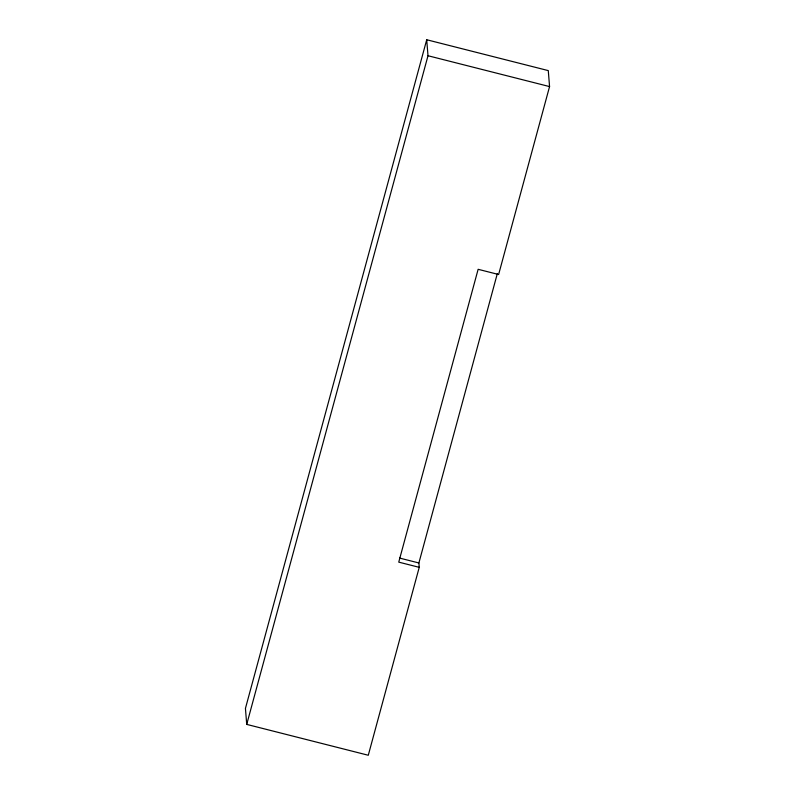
<?xml version="1.0" encoding="UTF-8"?>
<svg xmlns="http://www.w3.org/2000/svg" width="795" height="795" viewBox="0 0 795 795"><rect width="100%" height="100%" fill="white"/><g stroke="black" fill="none" stroke-linecap="round" stroke-linejoin="round"><path stroke-width="1.19" d="M419.233 567.332L398.752 562.135L478.133 269.306L498.624 274.504L549.564 86.585L548.282 70.606L426.716 39.75L245.436 708.415L246.718 724.394L368.284 755.25L419.233 567.332L418.885 562.969L497.292 273.728M246.718 724.394L427.998 55.739L426.716 39.75M427.998 55.739L549.564 86.585M399.537 558.06L418.885 562.969"/></g></svg>
